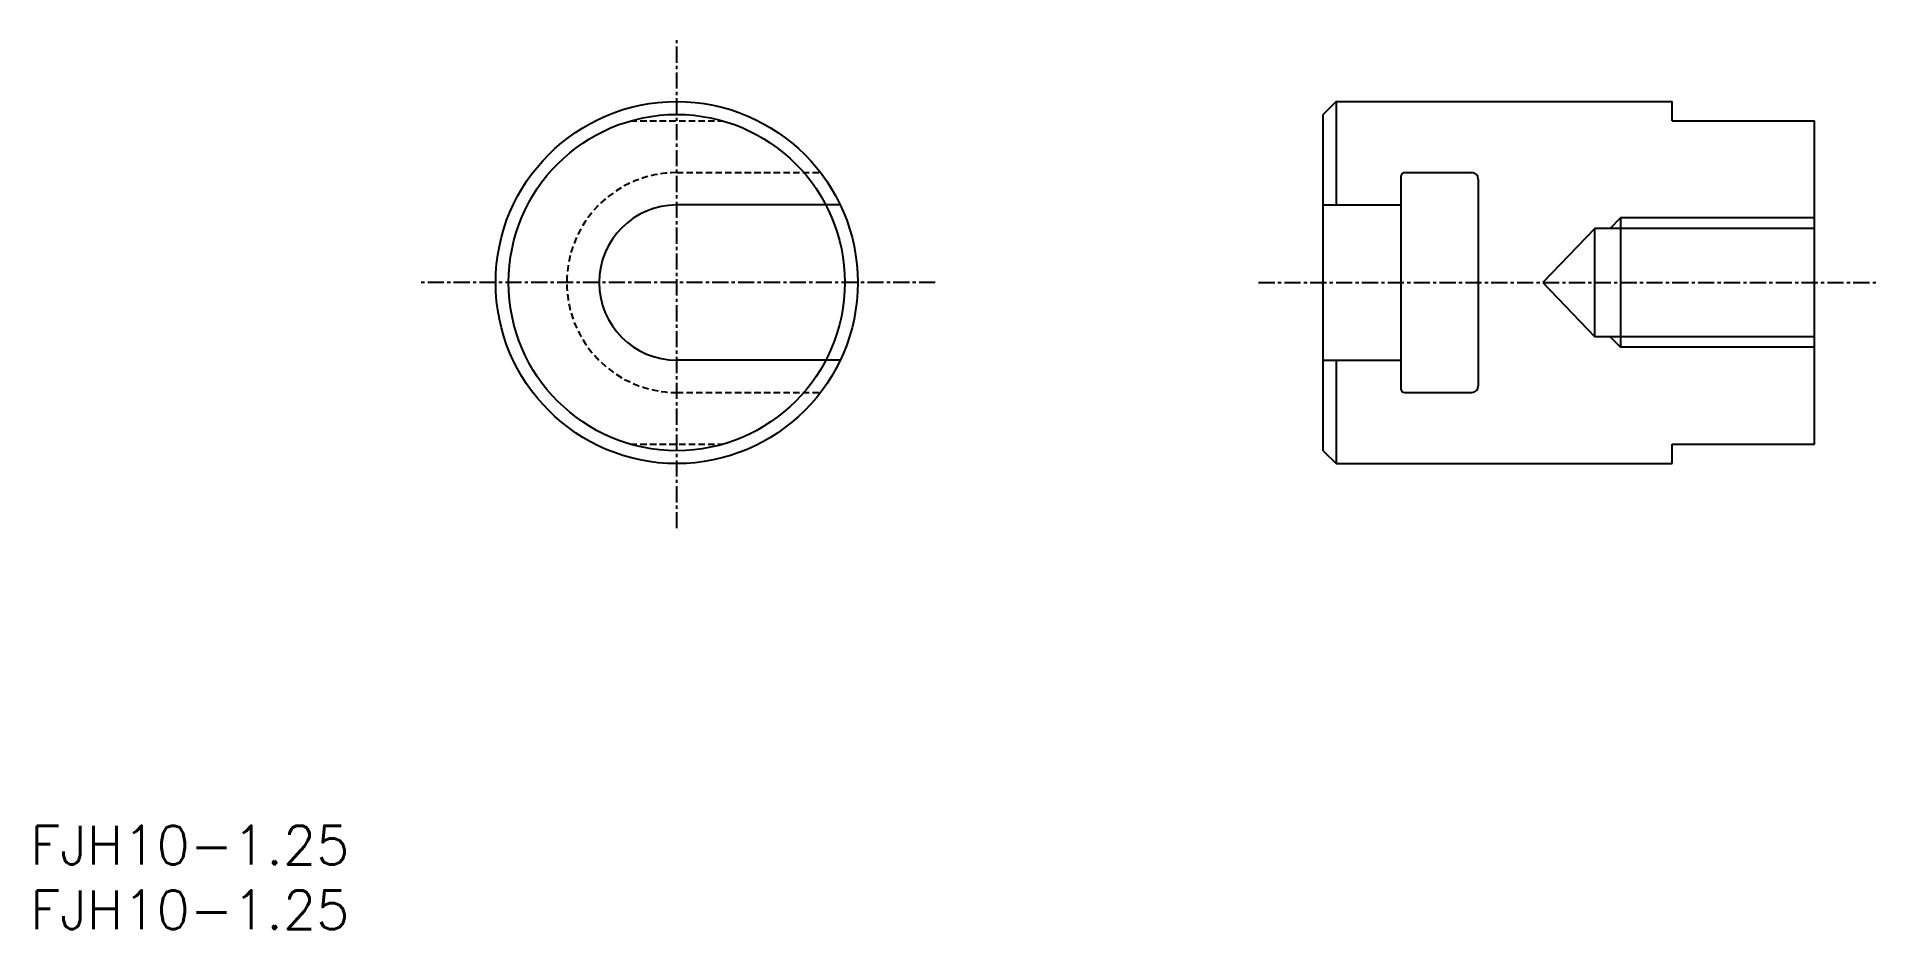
# Model space of a CAD drawing. Extents: x 1 to 143, y 0 to 69.
import ezdxf

# ---------------------------------------------------------------- set-up
doc = ezdxf.new("R2010")
doc.units = 0
doc.linetypes.add('CENTER', pattern=[2, 1.25, -0.25, 0.25, -0.25])
doc.linetypes.add('DASHED', pattern=[0.75, 0.5, -0.25])
doc.layers.get('0').update_dxf_attribs({"linetype": 'CONTINUOUS'})
doc.layers.add('CENTER', color=1, linetype='CENTER')
doc.styles.get("Standard").update_dxf_attribs({"font": 'txt.shx'})

# ---------------------------------------------------------------- blocks, each defined once
blk = doc.blocks.new('*U15')
at = {"color": 7, "linetype": 'CONTINUOUS'}
blk.add_text('FJH10-1.25', height=3, dxfattribs=at).set_placement((0, 0))
blk = doc.blocks.new('*U16')
at = {"color": 7, "linetype": 'CONTINUOUS'}
blk.add_text('FJH10-1.25', height=3, dxfattribs=at).set_placement((0, 5))

msp = doc.modelspace()

# ---------------------------------------------------------------- linework, layer by layer
at = {"color": 7, "linetype": 'CONTINUOUS'}
for p, q in [((101, 64), (100, 63)), ((100, 37), (100, 63)), ((101, 64), (127, 64)), ((101, 64), (101, 56)), ((127, 62.5), (127, 64)), ((127, 62.5), (138, 62.5)), ((138, 37.5), (138, 62.5)), ((106.3, 58.5), (111.5, 58.5)), ((106, 58.2), (106, 41.8)), ((112, 58), (112, 42)), ((62.65, 56), (50, 56)), ((100, 56), (106, 56)), ((121, 54.19), (117, 50)), ((121, 45.81), (121, 54.19)), ((138, 54.19), (121, 54.19)), ((117, 50), (121, 45.81)), ((138, 45.81), (121, 45.81)), ((62.65, 44), (50, 44)), ((100, 44), (106, 44)), ((101, 44), (101, 36)), ((106.3, 41.5), (111.5, 41.5)), ((127, 36), (127, 37.5)), ((127, 37.5), (138, 37.5)), ((100, 37), (101, 36)), ((101, 36), (127, 36))]:
    msp.add_line(p, q, dxfattribs=at)
at = {"color": 3, "linetype": 'DASHED'}
for p, q in [((46.43, 62.5), (53.57, 62.5)), ((50, 58.5), (61.12, 58.5)), ((50, 41.5), (61.12, 41.5)), ((46.43, 37.5), (53.57, 37.5))]:
    msp.add_line(p, q, dxfattribs=at)
at = {"color": 3, "linetype": 'CONTINUOUS'}
for p, q in [((123, 55), (122.19, 54.19)), ((138, 55), (123, 55)), ((123, 55), (123, 45)), ((122.19, 45.81), (123, 45)), ((138, 45), (123, 45))]:
    msp.add_line(p, q, dxfattribs=at)
at = {"color": 7, "linetype": 'CONTINUOUS'}
for radius in [14, 13]:
    msp.add_circle((50, 50), radius, dxfattribs=at)
at = {"color": 3, "linetype": 'DASHED'}
msp.add_arc((50, 50), 8.5, 90, 270, dxfattribs=at)
at = {"color": 7, "linetype": 'CONTINUOUS'}
for centre, radius, start, end in [((106.3, 58.2), 0.3, 90, 180), ((111.5, 58), 0.5, 0, 90), ((50, 50), 6, 90, 270), ((106.3, 41.8), 0.3, 180, 270), ((111.5, 42), 0.5, 270, 0)]:
    msp.add_arc(centre, radius, start, end, dxfattribs=at)
at = {"layer": 'CENTER', "color": 1, "linetype": 'CENTER'}
for p, q in [((50, 31), (50, 69)), ((70, 50), (30, 50)), ((95, 50), (143, 50))]:
    msp.add_line(p, q, dxfattribs=at)

# ---------------------------------------------------------------- block references
at = {"color": 7, "linetype": 'CONTINUOUS'}
for name in ['*U16', '*U15']:
    msp.add_blockref(name, (0, 0), dxfattribs=at)

doc.saveas('drawing.dxf')
